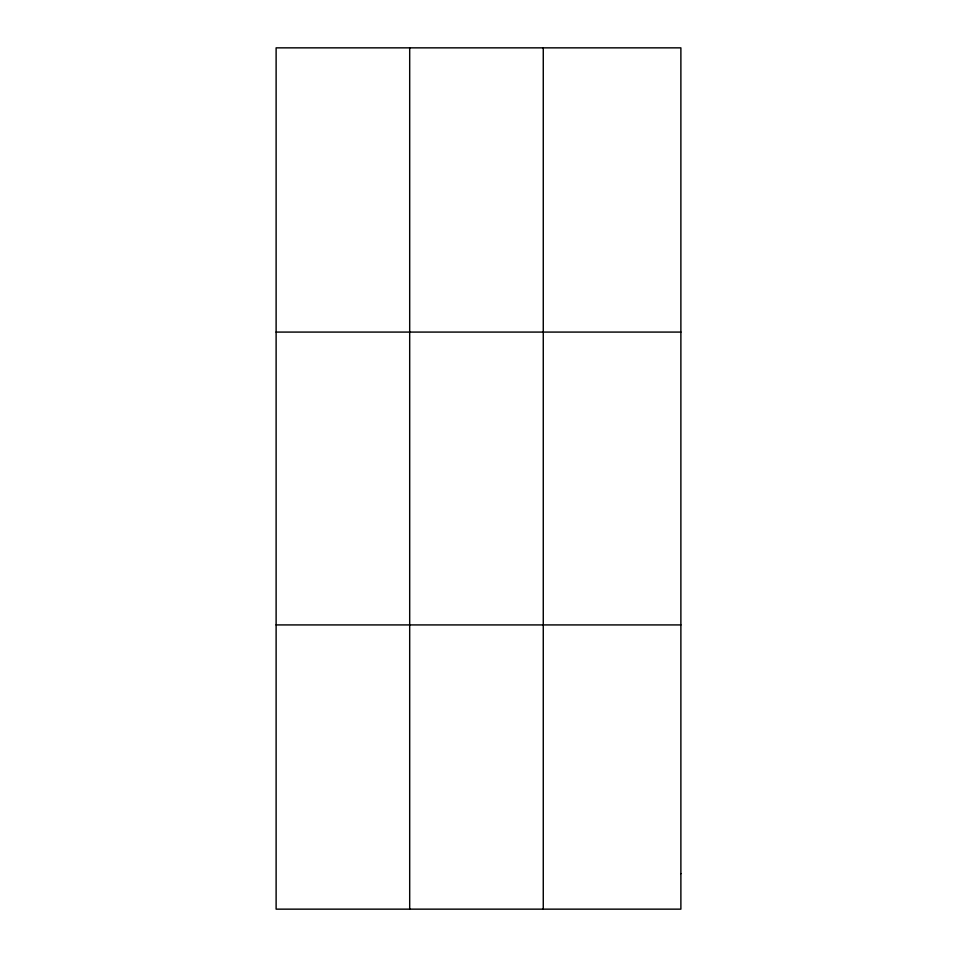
<?xml version="1.0" encoding="UTF-8"?>
<svg xmlns="http://www.w3.org/2000/svg" width="957" height="957" viewBox="0 0 957 957"><rect width="100%" height="100%" fill="white"/><g stroke="black" fill="none" stroke-linecap="round" stroke-linejoin="round"><path stroke-width="1.44" d="M409.692 909.15L409.692 47.85M543.265 909.15L543.265 47.85M276.118 332.079L680.882 332.079M276.118 624.921L680.882 624.921M680.882 873.621L680.882 909.15L276.118 909.15L276.118 47.85L680.882 47.85L680.882 873.621"/></g></svg>
